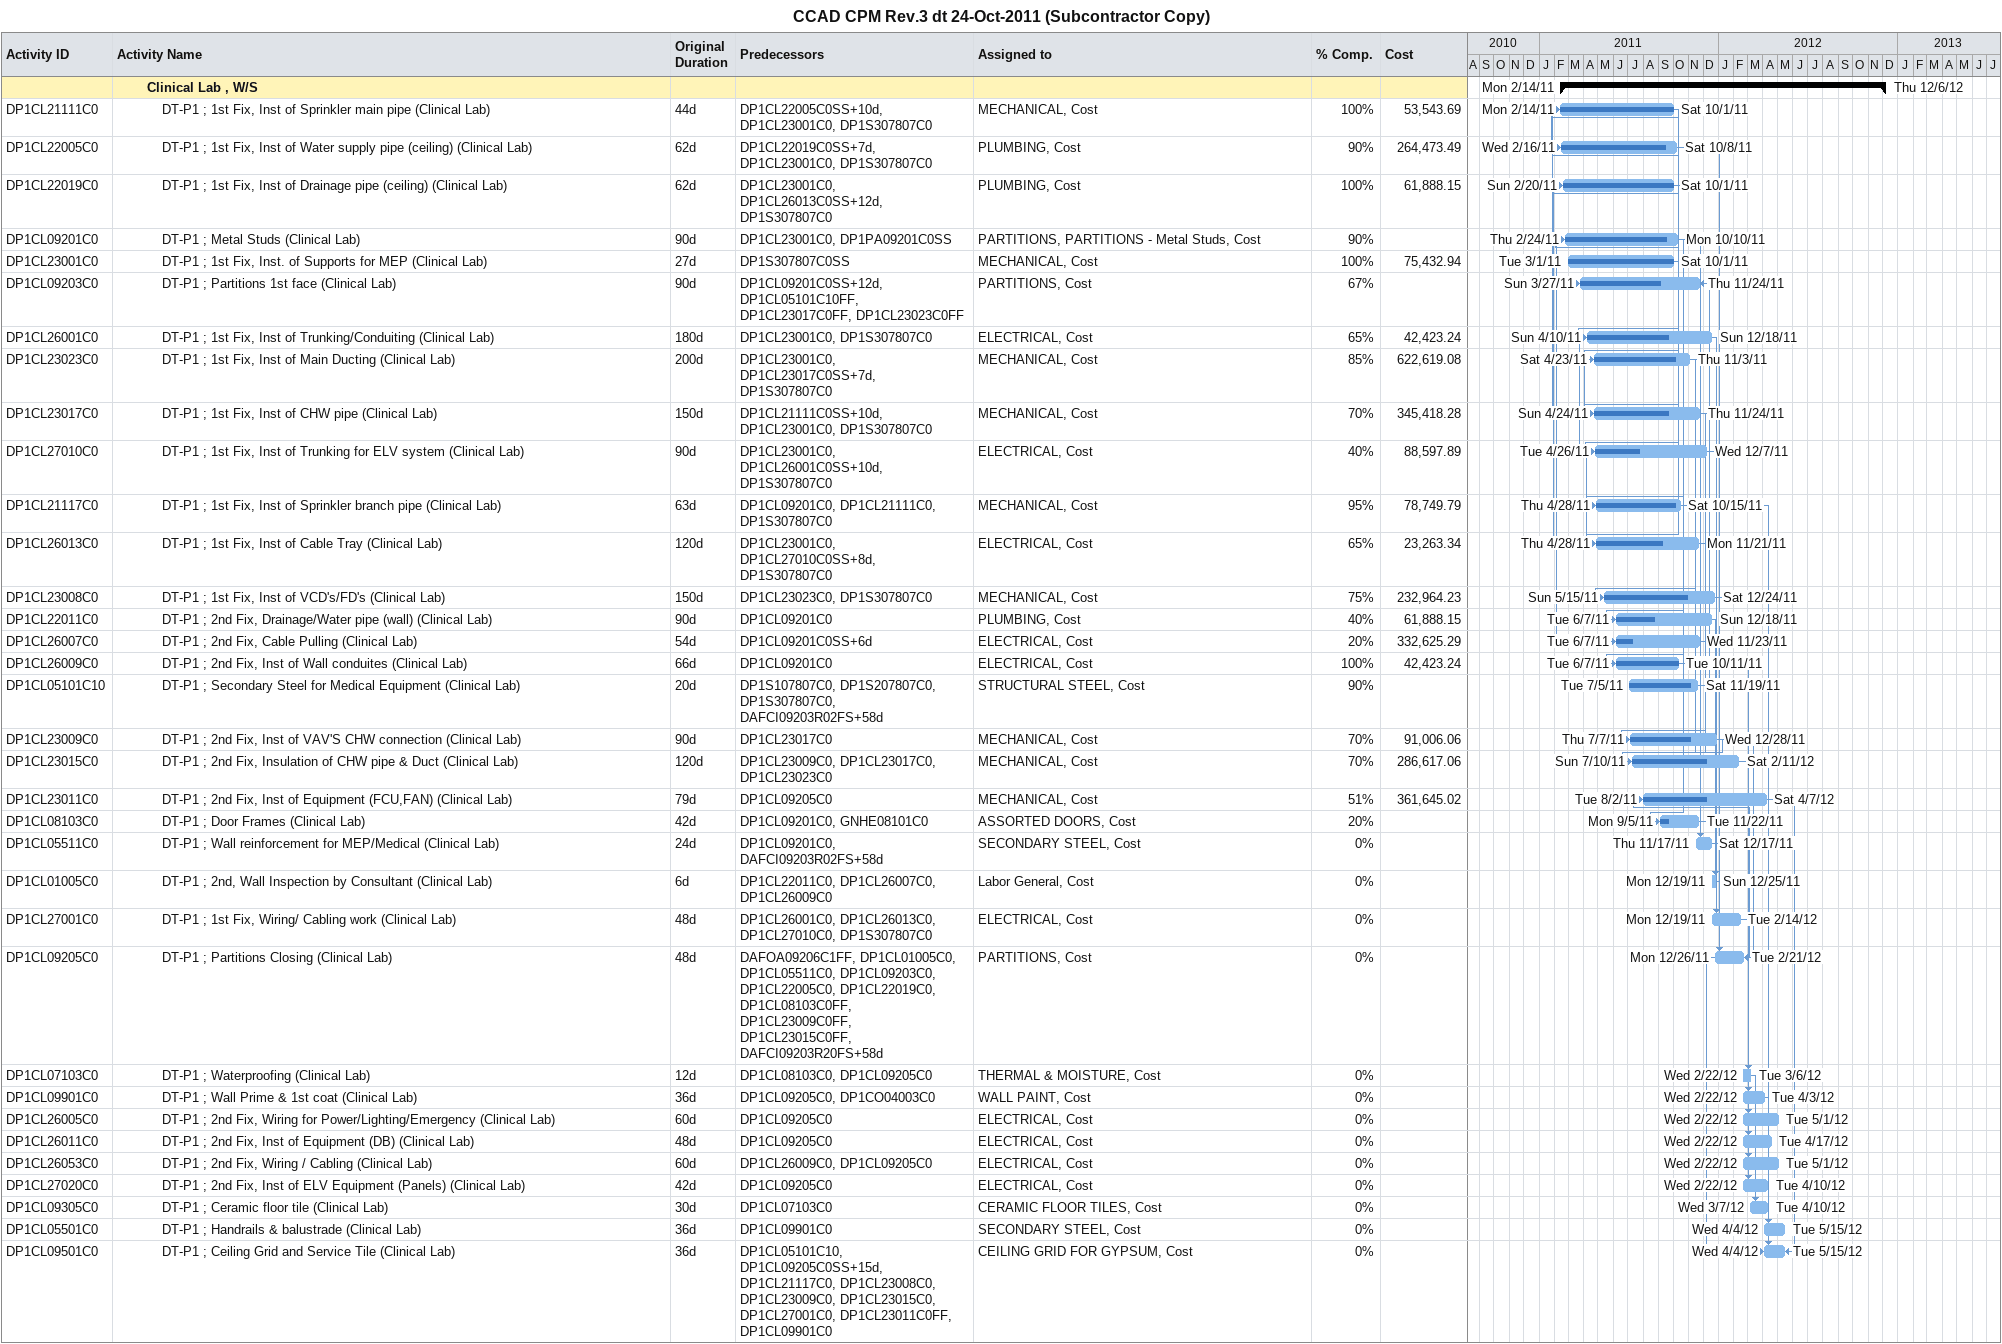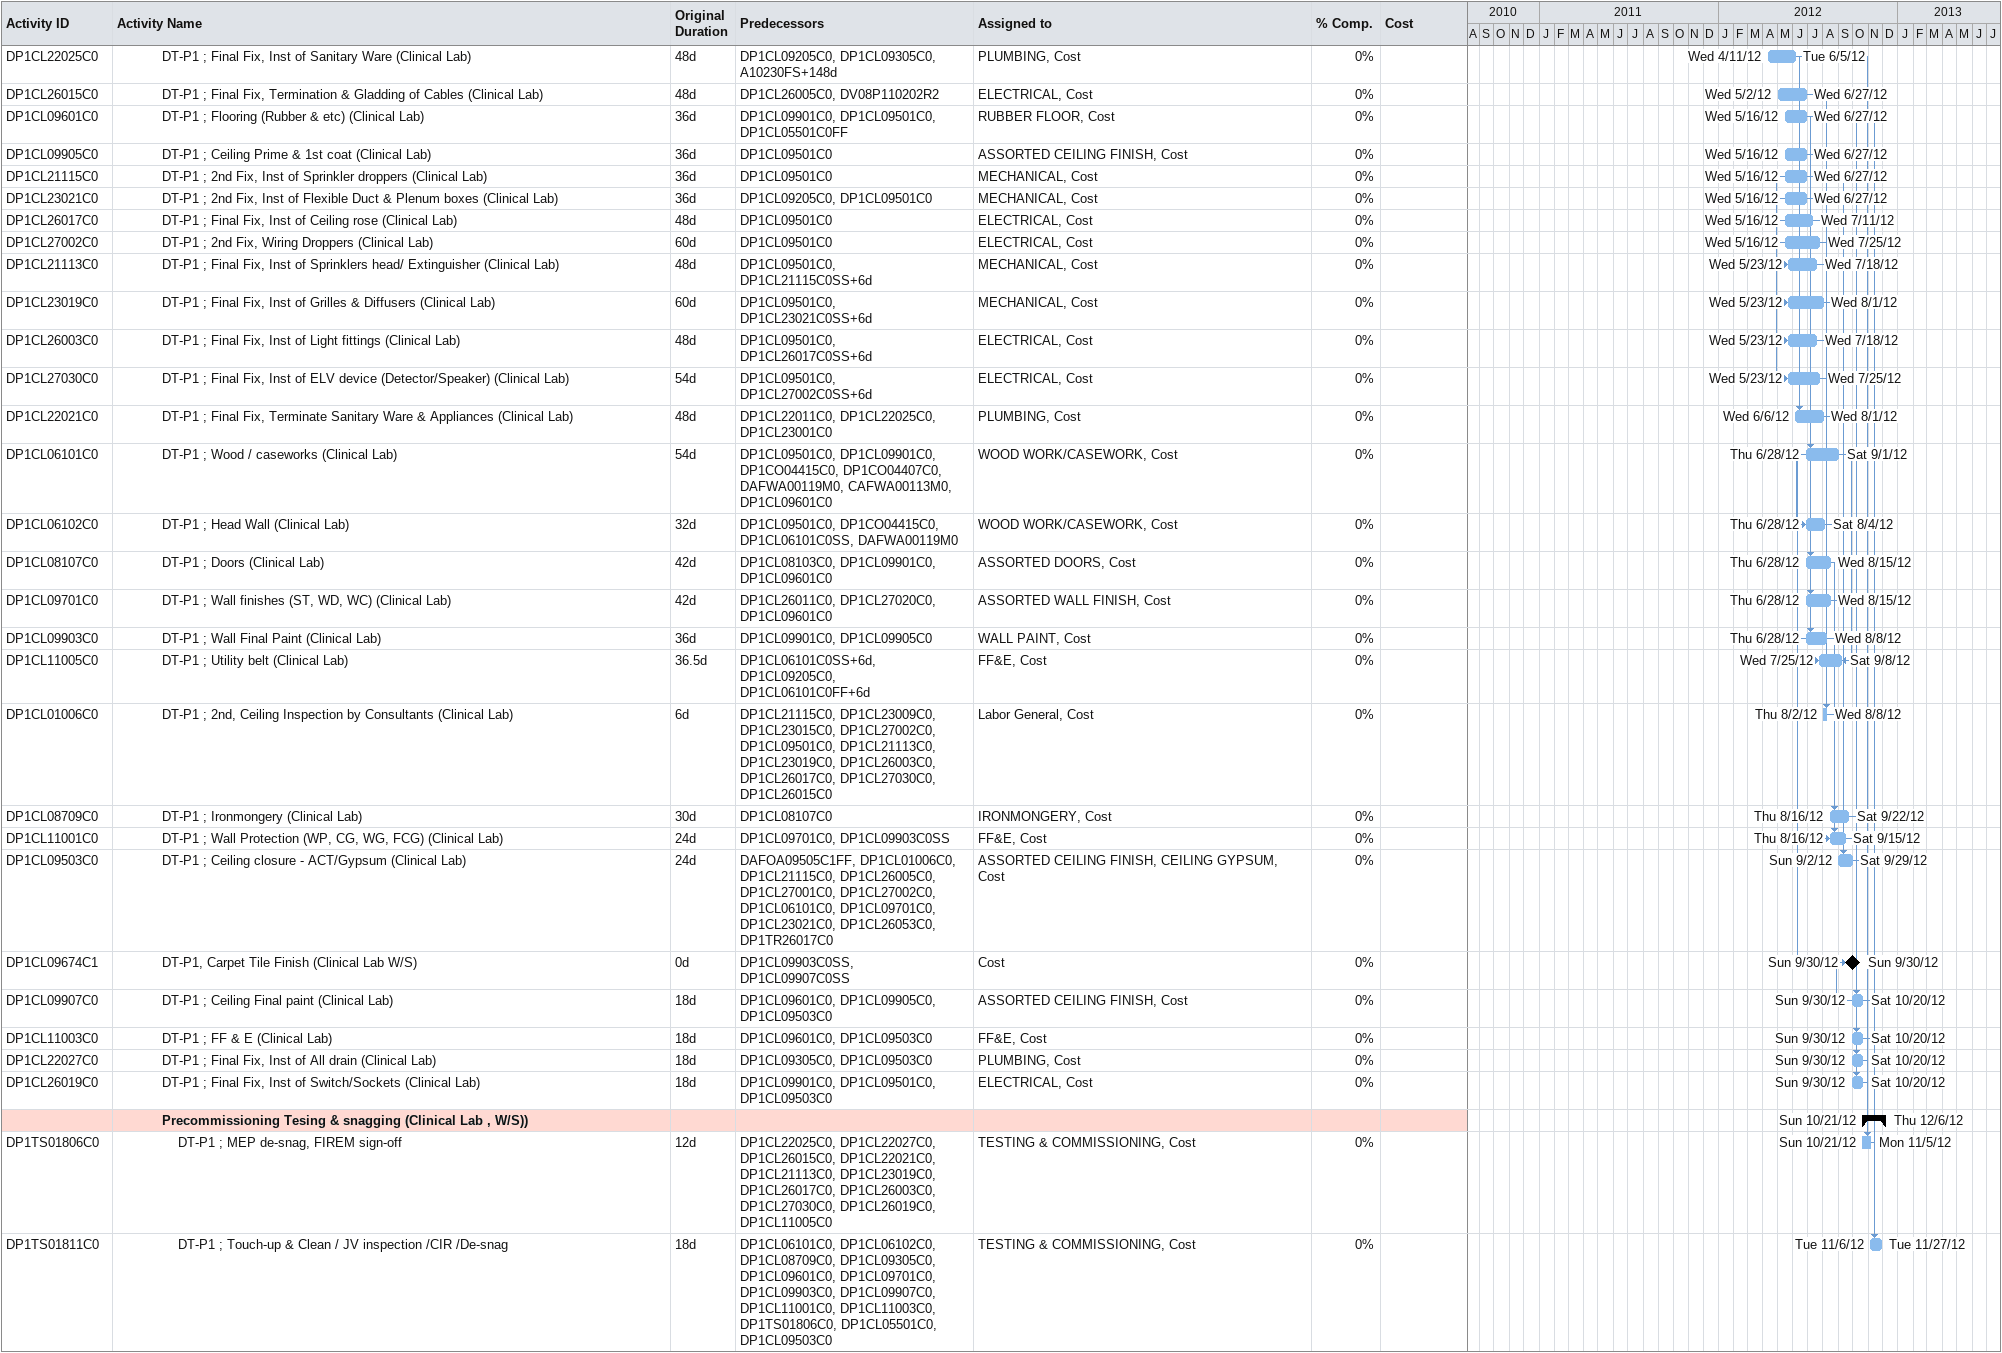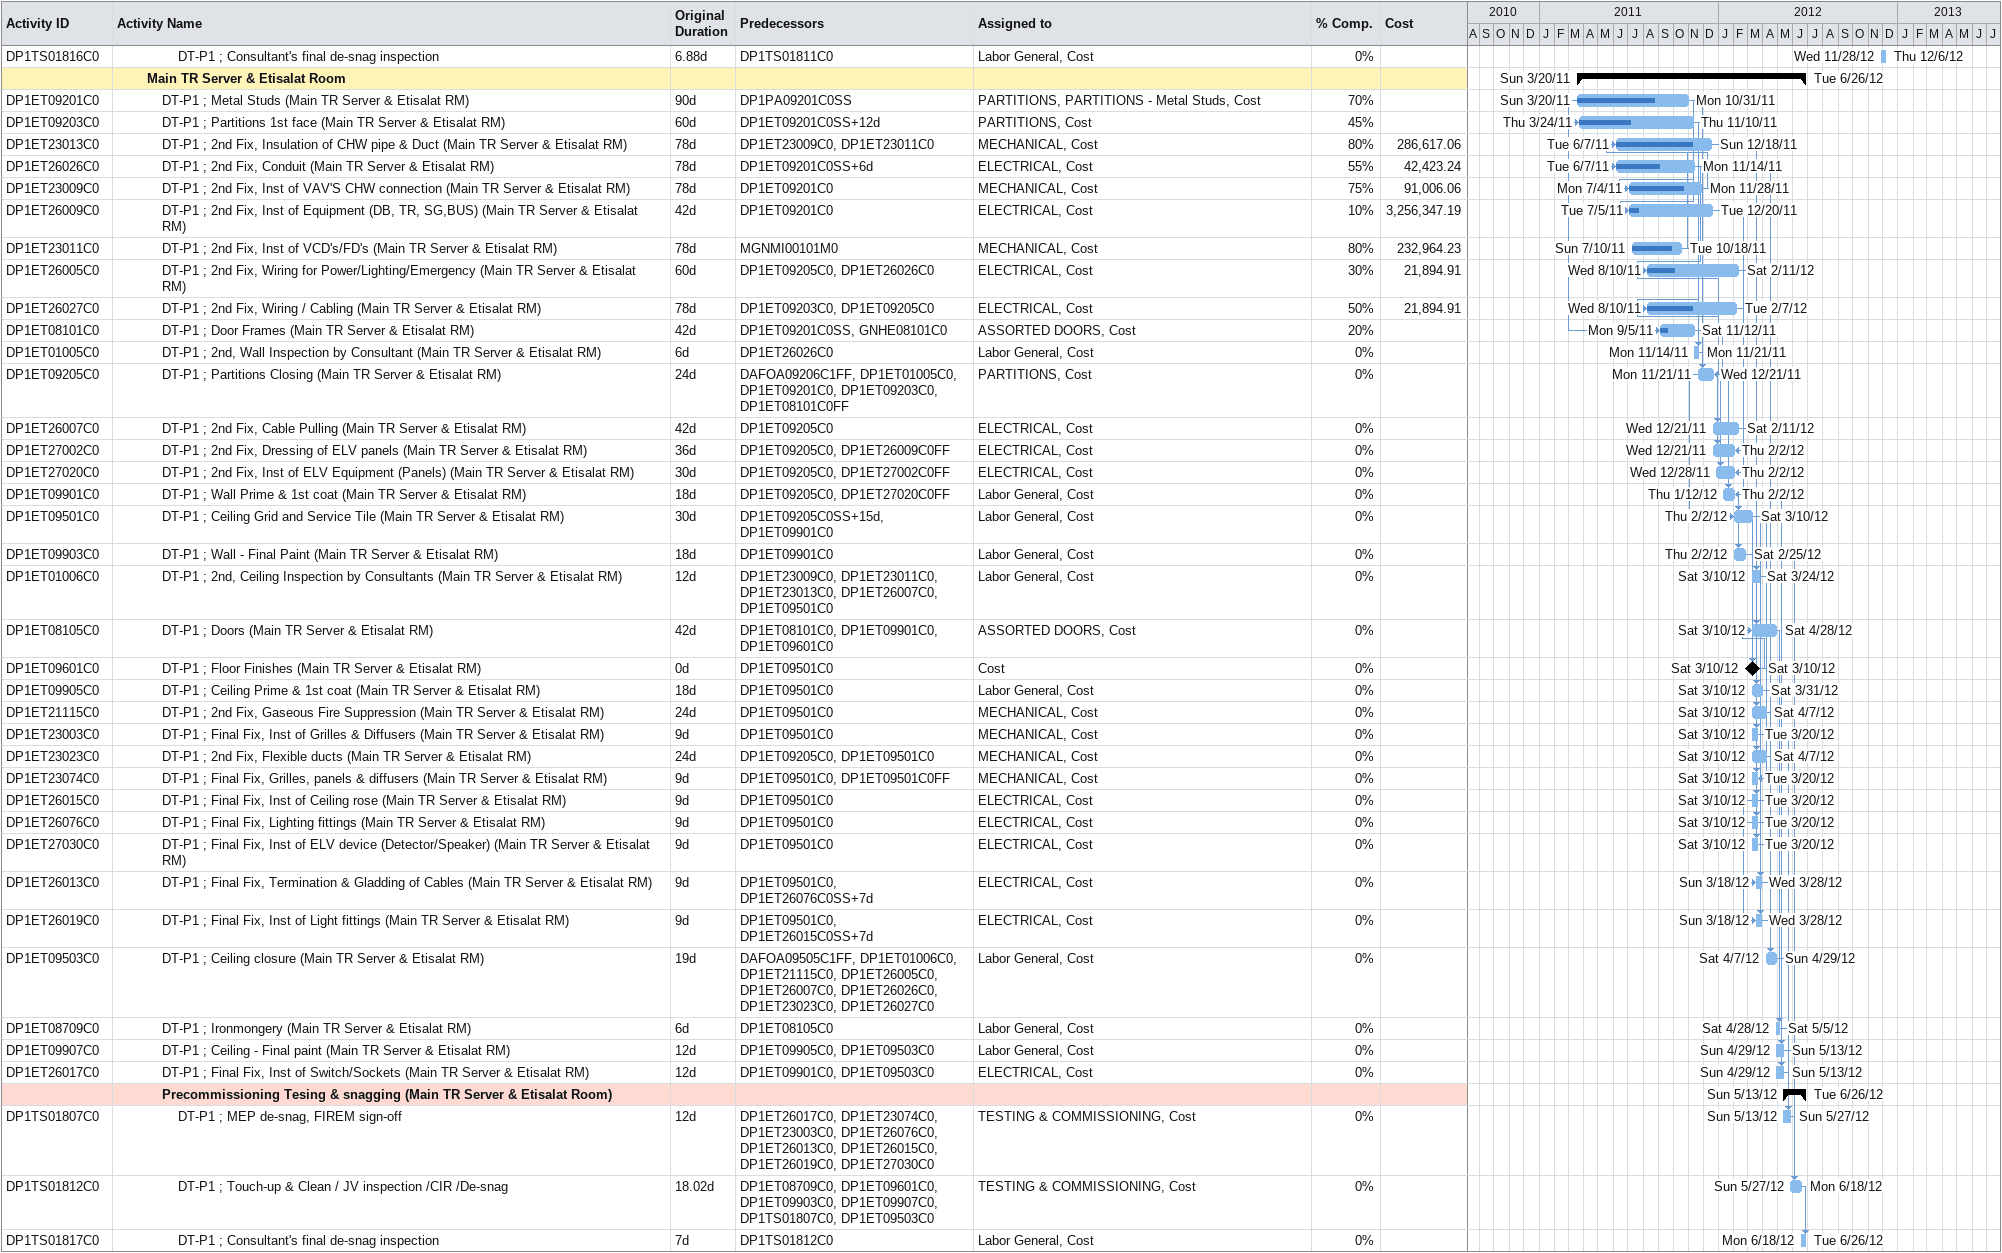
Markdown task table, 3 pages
CCAD CPM Rev.3 dt 24-Oct-2011 (Subcontractor Copy)

| ID | Level | Task | Original duration | Start | Finish | Predecessors | Resources | % complete | Cost |
|---|---|---|---|---|---|---|---|---|---|
|  | 3 | **Clinical Lab , W/S** |  | 2011-02-14 | 2012-12-06 |  |  |  |  |
| DP1CL21111C0 | 4 | DT-P1 ; 1st Fix, Inst of Sprinkler main pipe (Clinical Lab) | 44d | 2011-02-14 | 2011-10-01 | DP1CL22005C0SS+10d, DP1CL23001C0, DP1S307807C0 | MECHANICAL, Cost | 100 | 53543.69 |
| DP1CL22005C0 | 4 | DT-P1 ; 1st Fix, Inst of Water supply pipe (ceiling) (Clinical Lab) | 62d | 2011-02-16 | 2011-10-08 | DP1CL22019C0SS+7d, DP1CL23001C0, DP1S307807C0 | PLUMBING, Cost | 90 | 264473.49 |
| DP1CL22019C0 | 4 | DT-P1 ; 1st Fix, Inst of Drainage pipe (ceiling) (Clinical Lab) | 62d | 2011-02-20 | 2011-10-01 | DP1CL23001C0, DP1CL26013C0SS+12d, DP1S307807C0 | PLUMBING, Cost | 100 | 61888.15 |
| DP1CL09201C0 | 4 | DT-P1 ; Metal Studs (Clinical Lab) | 90d | 2011-02-24 | 2011-10-10 | DP1CL23001C0, DP1PA09201C0SS | PARTITIONS, PARTITIONS - Metal Studs, Cost | 90 |  |
| DP1CL23001C0 | 4 | DT-P1 ; 1st Fix, Inst. of Supports for MEP (Clinical Lab) | 27d | 2011-03-01 | 2011-10-01 | DP1S307807C0SS | MECHANICAL, Cost | 100 | 75432.94 |
| DP1CL09203C0 | 4 | DT-P1 ; Partitions 1st face (Clinical Lab) | 90d | 2011-03-27 | 2011-11-24 | DP1CL09201C0SS+12d, DP1CL05101C10FF, DP1CL23017C0FF, DP1CL23023C0FF | PARTITIONS, Cost | 67 |  |
| DP1CL26001C0 | 4 | DT-P1 ; 1st Fix, Inst of Trunking/Conduiting (Clinical Lab) | 180d | 2011-04-10 | 2011-12-18 | DP1CL23001C0, DP1S307807C0 | ELECTRICAL, Cost | 65 | 42423.24 |
| DP1CL23023C0 | 4 | DT-P1 ; 1st Fix, Inst of Main Ducting (Clinical Lab) | 200d | 2011-04-23 | 2011-11-03 | DP1CL23001C0, DP1CL23017C0SS+7d, DP1S307807C0 | MECHANICAL, Cost | 85 | 622619.08 |
| DP1CL23017C0 | 4 | DT-P1 ; 1st Fix, Inst of CHW pipe (Clinical Lab) | 150d | 2011-04-24 | 2011-11-24 | DP1CL21111C0SS+10d, DP1CL23001C0, DP1S307807C0 | MECHANICAL, Cost | 70 | 345418.28 |
| DP1CL27010C0 | 4 | DT-P1 ; 1st Fix, Inst of Trunking for ELV system (Clinical Lab) | 90d | 2011-04-26 | 2011-12-07 | DP1CL23001C0, DP1CL26001C0SS+10d, DP1S307807C0 | ELECTRICAL, Cost | 40 | 88597.89 |
| DP1CL21117C0 | 4 | DT-P1 ; 1st Fix, Inst of Sprinkler branch pipe (Clinical Lab) | 63d | 2011-04-28 | 2011-10-15 | DP1CL09201C0, DP1CL21111C0, DP1S307807C0 | MECHANICAL, Cost | 95 | 78749.79 |
| DP1CL26013C0 | 4 | DT-P1 ; 1st Fix, Inst of Cable Tray (Clinical Lab) | 120d | 2011-04-28 | 2011-11-21 | DP1CL23001C0, DP1CL27010C0SS+8d, DP1S307807C0 | ELECTRICAL, Cost | 65 | 23263.34 |
| DP1CL23008C0 | 4 | DT-P1 ; 1st Fix, Inst of VCD's/FD's (Clinical Lab) | 150d | 2011-05-15 | 2011-12-24 | DP1CL23023C0, DP1S307807C0 | MECHANICAL, Cost | 75 | 232964.23 |
| DP1CL22011C0 | 4 | DT-P1 ; 2nd Fix, Drainage/Water pipe (wall) (Clinical Lab) | 90d | 2011-06-07 | 2011-12-18 | DP1CL09201C0 | PLUMBING, Cost | 40 | 61888.15 |
| DP1CL26007C0 | 4 | DT-P1 ; 2nd Fix, Cable Pulling (Clinical Lab) | 54d | 2011-06-07 | 2011-11-23 | DP1CL09201C0SS+6d | ELECTRICAL, Cost | 20 | 332625.29 |
| DP1CL26009C0 | 4 | DT-P1 ; 2nd Fix, Inst of Wall conduites (Clinical Lab) | 66d | 2011-06-07 | 2011-10-11 | DP1CL09201C0 | ELECTRICAL, Cost | 100 | 42423.24 |
| DP1CL05101C10 | 4 | DT-P1 ; Secondary Steel for Medical Equipment (Clinical Lab) | 20d | 2011-07-05 | 2011-11-19 | DP1S107807C0, DP1S207807C0, DP1S307807C0, DAFCI09203R02FS+58d | STRUCTURAL STEEL, Cost | 90 |  |
| DP1CL23009C0 | 4 | DT-P1 ; 2nd Fix, Inst of VAV'S CHW connection (Clinical Lab) | 90d | 2011-07-07 | 2011-12-28 | DP1CL23017C0 | MECHANICAL, Cost | 70 | 91006.06 |
| DP1CL23015C0 | 4 | DT-P1 ; 2nd Fix, Insulation of CHW pipe & Duct (Clinical Lab) | 120d | 2011-07-10 | 2012-02-11 | DP1CL23009C0, DP1CL23017C0, DP1CL23023C0 | MECHANICAL, Cost | 70 | 286617.06 |
| DP1CL23011C0 | 4 | DT-P1 ; 2nd Fix, Inst of Equipment (FCU,FAN) (Clinical Lab) | 79d | 2011-08-02 | 2012-04-07 | DP1CL09205C0 | MECHANICAL, Cost | 51 | 361645.02 |
| DP1CL08103C0 | 4 | DT-P1 ; Door Frames (Clinical Lab) | 42d | 2011-09-05 | 2011-11-22 | DP1CL09201C0, GNHE08101C0 | ASSORTED DOORS, Cost | 20 |  |
| DP1CL05511C0 | 4 | DT-P1 ; Wall reinforcement for MEP/Medical (Clinical Lab) | 24d | 2011-11-17 | 2011-12-17 | DP1CL09201C0, DAFCI09203R02FS+58d | SECONDARY STEEL, Cost | 0 |  |
| DP1CL01005C0 | 4 | DT-P1 ; 2nd, Wall Inspection by Consultant (Clinical Lab) | 6d | 2011-12-19 | 2011-12-25 | DP1CL22011C0, DP1CL26007C0, DP1CL26009C0 | Labor General, Cost | 0 |  |
| DP1CL27001C0 | 4 | DT-P1 ; 1st Fix, Wiring/ Cabling work (Clinical Lab) | 48d | 2011-12-19 | 2012-02-14 | DP1CL26001C0, DP1CL26013C0, DP1CL27010C0, DP1S307807C0 | ELECTRICAL, Cost | 0 |  |
| DP1CL09205C0 | 4 | DT-P1 ; Partitions Closing (Clinical Lab) | 48d | 2011-12-26 | 2012-02-21 | DAFOA09206C1FF, DP1CL01005C0, DP1CL05511C0, DP1CL09203C0, DP1CL22005C0, DP1CL22019C0, DP1CL08103C0FF, DP1CL23009C0FF, DP1CL23015C0FF, DAFCI09203R20FS+58d | PARTITIONS, Cost | 0 |  |
| DP1CL07103C0 | 4 | DT-P1 ; Waterproofing (Clinical Lab) | 12d | 2012-02-22 | 2012-03-06 | DP1CL08103C0, DP1CL09205C0 | THERMAL & MOISTURE, Cost | 0 |  |
| DP1CL09901C0 | 4 | DT-P1 ; Wall Prime & 1st coat (Clinical Lab) | 36d | 2012-02-22 | 2012-04-03 | DP1CL09205C0, DP1CO04003C0 | WALL PAINT, Cost | 0 |  |
| DP1CL26005C0 | 4 | DT-P1 ; 2nd Fix, Wiring for Power/Lighting/Emergency (Clinical Lab) | 60d | 2012-02-22 | 2012-05-01 | DP1CL09205C0 | ELECTRICAL, Cost | 0 |  |
| DP1CL26011C0 | 4 | DT-P1 ; 2nd Fix, Inst of Equipment (DB) (Clinical Lab) | 48d | 2012-02-22 | 2012-04-17 | DP1CL09205C0 | ELECTRICAL, Cost | 0 |  |
| DP1CL26053C0 | 4 | DT-P1 ; 2nd Fix, Wiring / Cabling (Clinical Lab) | 60d | 2012-02-22 | 2012-05-01 | DP1CL26009C0, DP1CL09205C0 | ELECTRICAL, Cost | 0 |  |
| DP1CL27020C0 | 4 | DT-P1 ; 2nd Fix, Inst of ELV Equipment (Panels) (Clinical Lab) | 42d | 2012-02-22 | 2012-04-10 | DP1CL09205C0 | ELECTRICAL, Cost | 0 |  |
| DP1CL09305C0 | 4 | DT-P1 ; Ceramic floor tile (Clinical Lab) | 30d | 2012-03-07 | 2012-04-10 | DP1CL07103C0 | CERAMIC FLOOR TILES, Cost | 0 |  |
| DP1CL05501C0 | 4 | DT-P1 ; Handrails & balustrade (Clinical Lab) | 36d | 2012-04-04 | 2012-05-15 | DP1CL09901C0 | SECONDARY STEEL, Cost | 0 |  |
| DP1CL09501C0 | 4 | DT-P1 ; Ceiling Grid and Service Tile (Clinical Lab) | 36d | 2012-04-04 | 2012-05-15 | DP1CL05101C10, DP1CL09205C0SS+15d, DP1CL21117C0, DP1CL23008C0, DP1CL23009C0, DP1CL23015C0, DP1CL27001C0, DP1CL23011C0FF, DP1CL09901C0 | CEILING GRID FOR GYPSUM, Cost | 0 |  |
| DP1CL22025C0 | 4 | DT-P1 ; Final Fix, Inst of Sanitary Ware (Clinical Lab) | 48d | 2012-04-11 | 2012-06-05 | DP1CL09205C0, DP1CL09305C0, A10230FS+148d | PLUMBING, Cost | 0 |  |
| DP1CL26015C0 | 4 | DT-P1 ; Final Fix, Termination & Gladding of Cables (Clinical Lab) | 48d | 2012-05-02 | 2012-06-27 | DP1CL26005C0, DV08P110202R2 | ELECTRICAL, Cost | 0 |  |
| DP1CL09601C0 | 4 | DT-P1 ; Flooring (Rubber & etc) (Clinical Lab) | 36d | 2012-05-16 | 2012-06-27 | DP1CL09901C0, DP1CL09501C0, DP1CL05501C0FF | RUBBER FLOOR, Cost | 0 |  |
| DP1CL09905C0 | 4 | DT-P1 ; Ceiling Prime & 1st coat (Clinical Lab) | 36d | 2012-05-16 | 2012-06-27 | DP1CL09501C0 | ASSORTED CEILING FINISH, Cost | 0 |  |
| DP1CL21115C0 | 4 | DT-P1 ; 2nd Fix, Inst of Sprinkler droppers (Clinical Lab) | 36d | 2012-05-16 | 2012-06-27 | DP1CL09501C0 | MECHANICAL, Cost | 0 |  |
| DP1CL23021C0 | 4 | DT-P1 ; 2nd Fix, Inst of Flexible Duct & Plenum boxes (Clinical Lab) | 36d | 2012-05-16 | 2012-06-27 | DP1CL09205C0, DP1CL09501C0 | MECHANICAL, Cost | 0 |  |
| DP1CL26017C0 | 4 | DT-P1 ; Final Fix, Inst of Ceiling rose (Clinical Lab) | 48d | 2012-05-16 | 2012-07-11 | DP1CL09501C0 | ELECTRICAL, Cost | 0 |  |
| DP1CL27002C0 | 4 | DT-P1 ; 2nd Fix, Wiring Droppers (Clinical Lab) | 60d | 2012-05-16 | 2012-07-25 | DP1CL09501C0 | ELECTRICAL, Cost | 0 |  |
| DP1CL21113C0 | 4 | DT-P1 ; Final Fix, Inst of Sprinklers head/ Extinguisher (Clinical Lab) | 48d | 2012-05-23 | 2012-07-18 | DP1CL09501C0, DP1CL21115C0SS+6d | MECHANICAL, Cost | 0 |  |
| DP1CL23019C0 | 4 | DT-P1 ; Final Fix, Inst of Grilles & Diffusers (Clinical Lab) | 60d | 2012-05-23 | 2012-08-01 | DP1CL09501C0, DP1CL23021C0SS+6d | MECHANICAL, Cost | 0 |  |
| DP1CL26003C0 | 4 | DT-P1 ; Final Fix, Inst of Light fittings (Clinical Lab) | 48d | 2012-05-23 | 2012-07-18 | DP1CL09501C0, DP1CL26017C0SS+6d | ELECTRICAL, Cost | 0 |  |
| DP1CL27030C0 | 4 | DT-P1 ; Final Fix, Inst of ELV device (Detector/Speaker) (Clinical Lab) | 54d | 2012-05-23 | 2012-07-25 | DP1CL09501C0, DP1CL27002C0SS+6d | ELECTRICAL, Cost | 0 |  |
| DP1CL22021C0 | 4 | DT-P1 ; Final Fix, Terminate Sanitary Ware & Appliances (Clinical Lab) | 48d | 2012-06-06 | 2012-08-01 | DP1CL22011C0, DP1CL22025C0, DP1CL23001C0 | PLUMBING, Cost | 0 |  |
| DP1CL06101C0 | 4 | DT-P1 ; Wood / caseworks (Clinical Lab) | 54d | 2012-06-28 | 2012-09-01 | DP1CL09501C0, DP1CL09901C0, DP1CO04415C0, DP1CO04407C0, DAFWA00119M0, CAFWA00113M0, DP1CL09601C0 | WOOD WORK/CASEWORK, Cost | 0 |  |
| DP1CL06102C0 | 4 | DT-P1 ; Head Wall (Clinical Lab) | 32d | 2012-06-28 | 2012-08-04 | DP1CL09501C0, DP1CO04415C0, DP1CL06101C0SS, DAFWA00119M0 | WOOD WORK/CASEWORK, Cost | 0 |  |
| DP1CL08107C0 | 4 | DT-P1 ; Doors (Clinical Lab) | 42d | 2012-06-28 | 2012-08-15 | DP1CL08103C0, DP1CL09901C0, DP1CL09601C0 | ASSORTED DOORS, Cost | 0 |  |
| DP1CL09701C0 | 4 | DT-P1 ; Wall finishes (ST, WD, WC) (Clinical Lab) | 42d | 2012-06-28 | 2012-08-15 | DP1CL26011C0, DP1CL27020C0, DP1CL09601C0 | ASSORTED WALL FINISH, Cost | 0 |  |
| DP1CL09903C0 | 4 | DT-P1 ; Wall Final Paint (Clinical Lab) | 36d | 2012-06-28 | 2012-08-08 | DP1CL09901C0, DP1CL09905C0 | WALL PAINT, Cost | 0 |  |
| DP1CL11005C0 | 4 | DT-P1 ; Utility belt (Clinical Lab) | 36.5d | 2012-07-25 | 2012-09-08 | DP1CL06101C0SS+6d, DP1CL09205C0, DP1CL06101C0FF+6d | FF&E, Cost | 0 |  |
| DP1CL01006C0 | 4 | DT-P1 ; 2nd, Ceiling Inspection by Consultants (Clinical Lab) | 6d | 2012-08-02 | 2012-08-08 | DP1CL21115C0, DP1CL23009C0, DP1CL23015C0, DP1CL27002C0, DP1CL09501C0, DP1CL21113C0, DP1CL23019C0, DP1CL26003C0, DP1CL26017C0, DP1CL27030C0, DP1CL26015C0 | Labor General, Cost | 0 |  |
| DP1CL08709C0 | 4 | DT-P1 ; Ironmongery (Clinical Lab) | 30d | 2012-08-16 | 2012-09-22 | DP1CL08107C0 | IRONMONGERY, Cost | 0 |  |
| DP1CL11001C0 | 4 | DT-P1 ; Wall Protection (WP, CG, WG, FCG) (Clinical Lab) | 24d | 2012-08-16 | 2012-09-15 | DP1CL09701C0, DP1CL09903C0SS | FF&E, Cost | 0 |  |
| DP1CL09503C0 | 4 | DT-P1 ; Ceiling closure - ACT/Gypsum (Clinical Lab) | 24d | 2012-09-02 | 2012-09-29 | DAFOA09505C1FF, DP1CL01006C0, DP1CL21115C0, DP1CL26005C0, DP1CL27001C0, DP1CL27002C0, DP1CL06101C0, DP1CL09701C0, DP1CL23021C0, DP1CL26053C0, DP1TR26017C0 | ASSORTED CEILING FINISH, CEILING GYPSUM, Cost | 0 |  |
| DP1CL09674C1 | 4 | DT-P1, Carpet Tile Finish (Clinical Lab W/S) | 0d | 2012-09-30 | 2012-09-30 | DP1CL09903C0SS, DP1CL09907C0SS | Cost | 0 |  |
| DP1CL09907C0 | 4 | DT-P1 ; Ceiling Final paint (Clinical Lab) | 18d | 2012-09-30 | 2012-10-20 | DP1CL09601C0, DP1CL09905C0, DP1CL09503C0 | ASSORTED CEILING FINISH, Cost | 0 |  |
| DP1CL11003C0 | 4 | DT-P1 ; FF & E (Clinical Lab) | 18d | 2012-09-30 | 2012-10-20 | DP1CL09601C0, DP1CL09503C0 | FF&E, Cost | 0 |  |
| DP1CL22027C0 | 4 | DT-P1 ; Final Fix, Inst of All drain (Clinical Lab) | 18d | 2012-09-30 | 2012-10-20 | DP1CL09305C0, DP1CL09503C0 | PLUMBING, Cost | 0 |  |
| DP1CL26019C0 | 4 | DT-P1 ; Final Fix, Inst of Switch/Sockets (Clinical Lab) | 18d | 2012-09-30 | 2012-10-20 | DP1CL09901C0, DP1CL09501C0, DP1CL09503C0 | ELECTRICAL, Cost | 0 |  |
|  | 4 | **Precommissioning Tesing & snagging (Clinical Lab , W/S))** |  | 2012-10-21 | 2012-12-06 |  |  |  |  |
| DP1TS01806C0 | 5 | DT-P1 ; MEP de-snag, FIREM sign-off | 12d | 2012-10-21 | 2012-11-05 | DP1CL22025C0, DP1CL22027C0, DP1CL26015C0, DP1CL22021C0, DP1CL21113C0, DP1CL23019C0, DP1CL26017C0, DP1CL26003C0, DP1CL27030C0, DP1CL26019C0, DP1CL11005C0 | TESTING & COMMISSIONING, Cost | 0 |  |
| DP1TS01811C0 | 5 | DT-P1 ; Touch-up & Clean / JV inspection /CIR /De-snag | 18d | 2012-11-06 | 2012-11-27 | DP1CL06101C0, DP1CL06102C0, DP1CL08709C0, DP1CL09305C0, DP1CL09601C0, DP1CL09701C0, DP1CL09903C0, DP1CL09907C0, DP1CL11001C0, DP1CL11003C0, DP1TS01806C0, DP1CL05501C0, DP1CL09503C0 | TESTING & COMMISSIONING, Cost | 0 |  |
| DP1TS01816C0 | 5 | DT-P1 ; Consultant's final de-snag inspection | 6.88d | 2012-11-28 | 2012-12-06 | DP1TS01811C0 | Labor General, Cost | 0 |  |
|  | 3 | **Main TR Server & Etisalat Room** |  | 2011-03-20 | 2012-06-26 |  |  |  |  |
| DP1ET09201C0 | 4 | DT-P1 ; Metal Studs (Main TR Server & Etisalat RM) | 90d | 2011-03-20 | 2011-10-31 | DP1PA09201C0SS | PARTITIONS, PARTITIONS - Metal Studs, Cost | 70 |  |
| DP1ET09203C0 | 4 | DT-P1 ; Partitions 1st face (Main TR Server & Etisalat RM) | 60d | 2011-03-24 | 2011-11-10 | DP1ET09201C0SS+12d | PARTITIONS, Cost | 45 |  |
| DP1ET23013C0 | 4 | DT-P1 ; 2nd Fix, Insulation of CHW pipe & Duct (Main TR Server & Etisalat RM) | 78d | 2011-06-07 | 2011-12-18 | DP1ET23009C0, DP1ET23011C0 | MECHANICAL, Cost | 80 | 286617.06 |
| DP1ET26026C0 | 4 | DT-P1 ; 2nd Fix, Conduit (Main TR Server & Etisalat RM) | 78d | 2011-06-07 | 2011-11-14 | DP1ET09201C0SS+6d | ELECTRICAL, Cost | 55 | 42423.24 |
| DP1ET23009C0 | 4 | DT-P1 ; 2nd Fix, Inst of VAV'S CHW connection (Main TR Server & Etisalat RM) | 78d | 2011-07-04 | 2011-11-28 | DP1ET09201C0 | MECHANICAL, Cost | 75 | 91006.06 |
| DP1ET26009C0 | 4 | DT-P1 ; 2nd Fix, Inst of Equipment (DB, TR, SG,BUS) (Main TR Server & Etisalat RM) | 42d | 2011-07-05 | 2011-12-20 | DP1ET09201C0 | ELECTRICAL, Cost | 10 | 3256347.19 |
| DP1ET23011C0 | 4 | DT-P1 ; 2nd Fix, Inst of VCD's/FD's (Main TR Server & Etisalat RM) | 78d | 2011-07-10 | 2011-10-18 | MGNMI00101M0 | MECHANICAL, Cost | 80 | 232964.23 |
| DP1ET26005C0 | 4 | DT-P1 ; 2nd Fix, Wiring for Power/Lighting/Emergency (Main TR Server & Etisalat RM) | 60d | 2011-08-10 | 2012-02-11 | DP1ET09205C0, DP1ET26026C0 | ELECTRICAL, Cost | 30 | 21894.91 |
| DP1ET26027C0 | 4 | DT-P1 ; 2nd Fix, Wiring / Cabling (Main TR Server & Etisalat RM) | 78d | 2011-08-10 | 2012-02-07 | DP1ET09203C0, DP1ET09205C0 | ELECTRICAL, Cost | 50 | 21894.91 |
| DP1ET08101C0 | 4 | DT-P1 ; Door Frames (Main TR Server & Etisalat RM) | 42d | 2011-09-05 | 2011-11-12 | DP1ET09201C0SS, GNHE08101C0 | ASSORTED DOORS, Cost | 20 |  |
| DP1ET01005C0 | 4 | DT-P1 ; 2nd, Wall Inspection by Consultant (Main TR Server & Etisalat RM) | 6d | 2011-11-14 | 2011-11-21 | DP1ET26026C0 | Labor General, Cost | 0 |  |
| DP1ET09205C0 | 4 | DT-P1 ; Partitions Closing (Main TR Server & Etisalat RM) | 24d | 2011-11-21 | 2011-12-21 | DAFOA09206C1FF, DP1ET01005C0, DP1ET09201C0, DP1ET09203C0, DP1ET08101C0FF | PARTITIONS, Cost | 0 |  |
| DP1ET26007C0 | 4 | DT-P1 ; 2nd Fix, Cable Pulling (Main TR Server & Etisalat RM) | 42d | 2011-12-21 | 2012-02-11 | DP1ET09205C0 | ELECTRICAL, Cost | 0 |  |
| DP1ET27002C0 | 4 | DT-P1 ; 2nd Fix, Dressing of ELV panels (Main TR Server & Etisalat RM) | 36d | 2011-12-21 | 2012-02-02 | DP1ET09205C0, DP1ET26009C0FF | ELECTRICAL, Cost | 0 |  |
| DP1ET27020C0 | 4 | DT-P1 ; 2nd Fix, Inst of ELV Equipment (Panels) (Main TR Server & Etisalat RM) | 30d | 2011-12-28 | 2012-02-02 | DP1ET09205C0, DP1ET27002C0FF | ELECTRICAL, Cost | 0 |  |
| DP1ET09901C0 | 4 | DT-P1 ; Wall Prime & 1st coat (Main TR Server & Etisalat RM) | 18d | 2012-01-12 | 2012-02-02 | DP1ET09205C0, DP1ET27020C0FF | Labor General, Cost | 0 |  |
| DP1ET09501C0 | 4 | DT-P1 ; Ceiling Grid and Service Tile (Main TR Server & Etisalat RM) | 30d | 2012-02-02 | 2012-03-10 | DP1ET09205C0SS+15d, DP1ET09901C0 | Labor General, Cost | 0 |  |
| DP1ET09903C0 | 4 | DT-P1 ; Wall - Final Paint (Main TR Server & Etisalat RM) | 18d | 2012-02-02 | 2012-02-25 | DP1ET09901C0 | Labor General, Cost | 0 |  |
| DP1ET01006C0 | 4 | DT-P1 ; 2nd, Ceiling Inspection by Consultants (Main TR Server & Etisalat RM) | 12d | 2012-03-10 | 2012-03-24 | DP1ET23009C0, DP1ET23011C0, DP1ET23013C0, DP1ET26007C0, DP1ET09501C0 | Labor General, Cost | 0 |  |
| DP1ET08105C0 | 4 | DT-P1 ; Doors (Main TR Server & Etisalat RM) | 42d | 2012-03-10 | 2012-04-28 | DP1ET08101C0, DP1ET09901C0, DP1ET09601C0 | ASSORTED DOORS, Cost | 0 |  |
| DP1ET09601C0 | 4 | DT-P1 ; Floor Finishes (Main TR Server & Etisalat RM) | 0d | 2012-03-10 | 2012-03-10 | DP1ET09501C0 | Cost | 0 |  |
| DP1ET09905C0 | 4 | DT-P1 ; Ceiling Prime & 1st coat (Main TR Server & Etisalat RM) | 18d | 2012-03-10 | 2012-03-31 | DP1ET09501C0 | Labor General, Cost | 0 |  |
| DP1ET21115C0 | 4 | DT-P1 ; 2nd Fix, Gaseous Fire Suppression (Main TR Server & Etisalat RM) | 24d | 2012-03-10 | 2012-04-07 | DP1ET09501C0 | MECHANICAL, Cost | 0 |  |
| DP1ET23003C0 | 4 | DT-P1 ; Final Fix, Inst of Grilles & Diffusers (Main TR Server & Etisalat RM) | 9d | 2012-03-10 | 2012-03-20 | DP1ET09501C0 | MECHANICAL, Cost | 0 |  |
| DP1ET23023C0 | 4 | DT-P1 ; 2nd Fix, Flexible ducts (Main TR Server & Etisalat RM) | 24d | 2012-03-10 | 2012-04-07 | DP1ET09205C0, DP1ET09501C0 | MECHANICAL, Cost | 0 |  |
| DP1ET23074C0 | 4 | DT-P1 ; Final Fix, Grilles, panels & diffusers (Main TR Server & Etisalat RM) | 9d | 2012-03-10 | 2012-03-20 | DP1ET09501C0, DP1ET09501C0FF | MECHANICAL, Cost | 0 |  |
| DP1ET26015C0 | 4 | DT-P1 ; Final Fix, Inst of Ceiling rose (Main TR Server & Etisalat RM) | 9d | 2012-03-10 | 2012-03-20 | DP1ET09501C0 | ELECTRICAL, Cost | 0 |  |
| DP1ET26076C0 | 4 | DT-P1 ; Final Fix, Lighting fittings (Main TR Server & Etisalat RM) | 9d | 2012-03-10 | 2012-03-20 | DP1ET09501C0 | ELECTRICAL, Cost | 0 |  |
| DP1ET27030C0 | 4 | DT-P1 ; Final Fix, Inst of ELV device (Detector/Speaker) (Main TR Server & Etisalat RM) | 9d | 2012-03-10 | 2012-03-20 | DP1ET09501C0 | ELECTRICAL, Cost | 0 |  |
| DP1ET26013C0 | 4 | DT-P1 ; Final Fix, Termination & Gladding of Cables (Main TR Server & Etisalat RM) | 9d | 2012-03-18 | 2012-03-28 | DP1ET09501C0, DP1ET26076C0SS+7d | ELECTRICAL, Cost | 0 |  |
| DP1ET26019C0 | 4 | DT-P1 ; Final Fix, Inst of Light fittings (Main TR Server & Etisalat RM) | 9d | 2012-03-18 | 2012-03-28 | DP1ET09501C0, DP1ET26015C0SS+7d | ELECTRICAL, Cost | 0 |  |
| DP1ET09503C0 | 4 | DT-P1 ; Ceiling closure (Main TR Server & Etisalat RM) | 19d | 2012-04-07 | 2012-04-29 | DAFOA09505C1FF, DP1ET01006C0, DP1ET21115C0, DP1ET26005C0, DP1ET26007C0, DP1ET26026C0, DP1ET23023C0, DP1ET26027C0 | Labor General, Cost | 0 |  |
| DP1ET08709C0 | 4 | DT-P1 ; Ironmongery (Main TR Server & Etisalat RM) | 6d | 2012-04-28 | 2012-05-05 | DP1ET08105C0 | Labor General, Cost | 0 |  |
| DP1ET09907C0 | 4 | DT-P1 ; Ceiling - Final paint (Main TR Server & Etisalat RM) | 12d | 2012-04-29 | 2012-05-13 | DP1ET09905C0, DP1ET09503C0 | Labor General, Cost | 0 |  |
| DP1ET26017C0 | 4 | DT-P1 ; Final Fix, Inst of Switch/Sockets (Main TR Server & Etisalat RM) | 12d | 2012-04-29 | 2012-05-13 | DP1ET09901C0, DP1ET09503C0 | ELECTRICAL, Cost | 0 |  |
|  | 4 | **Precommissioning Tesing & snagging (Main TR Server & Etisalat Room)** |  | 2012-05-13 | 2012-06-26 |  |  |  |  |
| DP1TS01807C0 | 5 | DT-P1 ; MEP de-snag, FIREM sign-off | 12d | 2012-05-13 | 2012-05-27 | DP1ET26017C0, DP1ET23074C0, DP1ET23003C0, DP1ET26076C0, DP1ET26013C0, DP1ET26015C0, DP1ET26019C0, DP1ET27030C0 | TESTING & COMMISSIONING, Cost | 0 |  |
| DP1TS01812C0 | 5 | DT-P1 ; Touch-up & Clean / JV inspection /CIR /De-snag | 18.02d | 2012-05-27 | 2012-06-18 | DP1ET08709C0, DP1ET09601C0, DP1ET09903C0, DP1ET09907C0, DP1TS01807C0, DP1ET09503C0 | TESTING & COMMISSIONING, Cost | 0 |  |
| DP1TS01817C0 | 5 | DT-P1 ; Consultant's final de-snag inspection | 7d | 2012-06-18 | 2012-06-26 | DP1TS01812C0 | Labor General, Cost | 0 |  |
